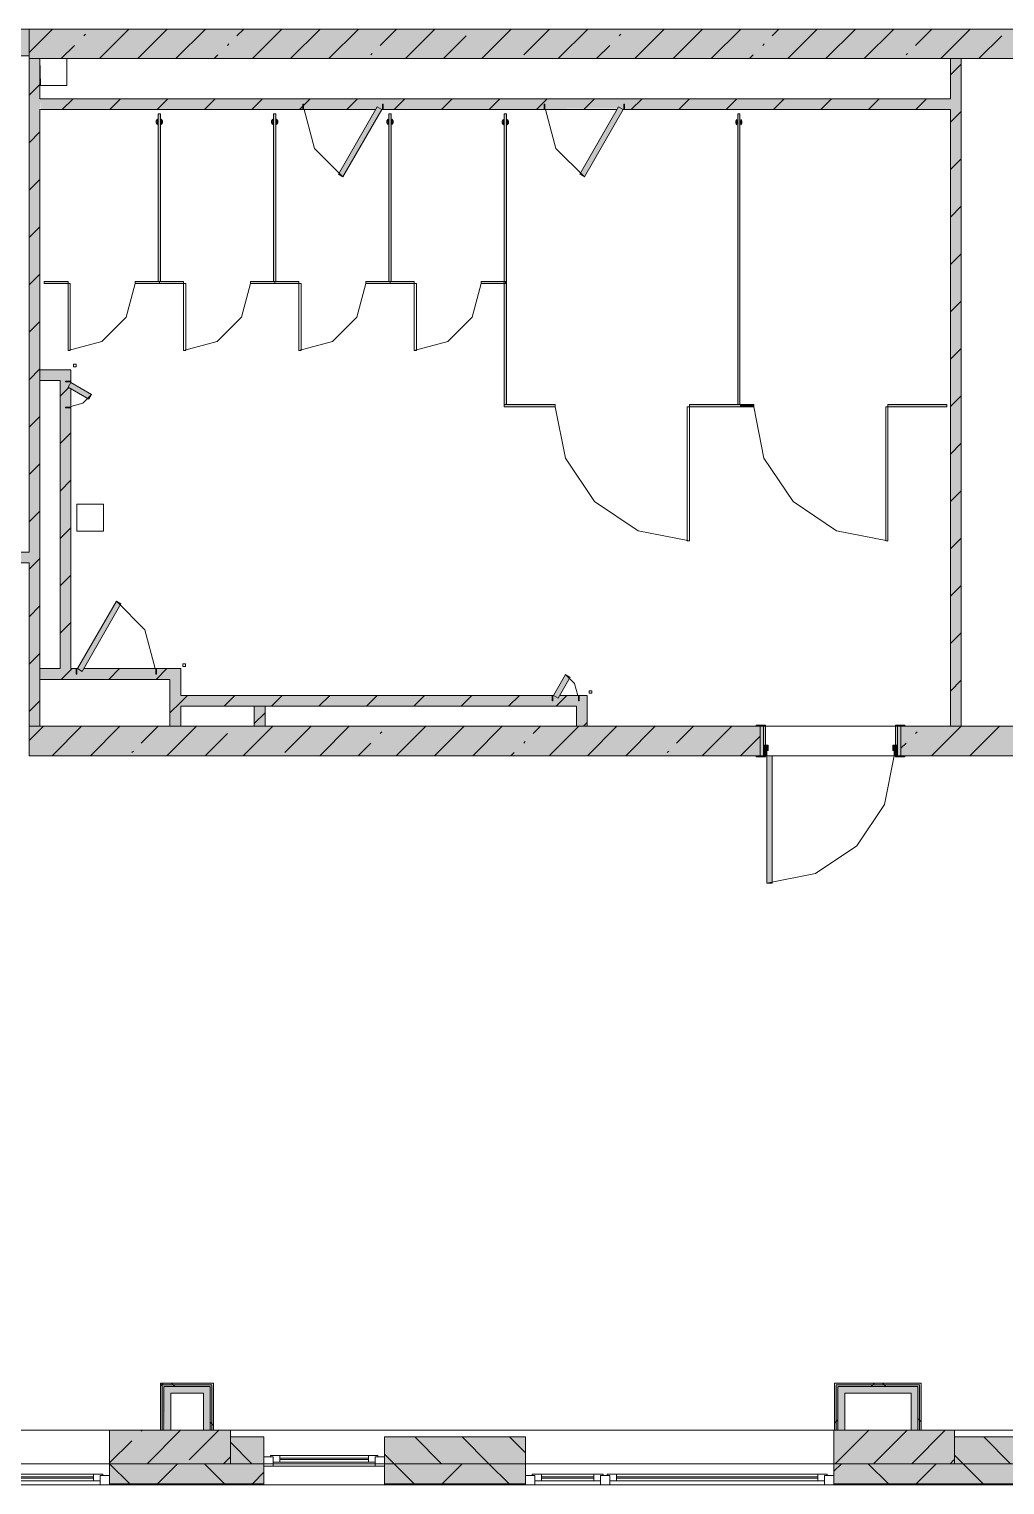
# Model space of a CAD drawing. Header units: millimetres. Extents: x -3817 to 677485, y -22715 to 103890.
# Drawn here: x 10602.5 to 10659.8, y -19605.9 to -19520.4 of the extents above; entities that cross this region are included whole.
import ezdxf

# ---------------------------------------------------------------- set-up
doc = ezdxf.new("R2010")
doc.units = ezdxf.units.MM
doc.layers.add('PDF _Геометрия', color=7, linetype='Continuous', true_color=0x1d1d1d)
doc.layers.add('PDF _Сплошная заливка', color=7, linetype='Continuous', true_color=0xffffff)

msp = doc.modelspace()

# ---------------------------------------------------------------- hatches: boundary and pattern name
at = {"layer": 'PDF _Сплошная заливка', "transparency": 33554559}
h = msp.add_hatch(color=256, dxfattribs=at)
h.paths.add_polyline_path([(10675.553, -19521.986), (10675.553, -19520.411), (10660.751, -19520.411), (10660.751, -19521.986), (10661.585, -19521.986)], flags=0)
h.paths.add_polyline_path([(10589.1, -19521.986), (10589.1, -19520.411), (10585.32, -19520.411), (10585.32, -19521.986), (10588.863, -19521.986)], flags=0)
h.paths.add_polyline_path([(10597.21, -19521.986), (10602.485, -19521.986), (10602.485, -19520.411), (10596.973, -19520.411), (10596.973, -19521.986)], flags=0)
for points in [[(10660.121, -19522.144), (10660.751, -19522.144), (10660.751, -19520.411), (10602.485, -19520.411), (10602.485, -19522.144), (10632.371, -19522.144)], [(10656.578, -19561.355), (10657.207, -19561.355), (10657.207, -19522.144), (10656.578, -19522.144), (10656.578, -19557.953)], [(10637.366, -19525.136), (10656.578, -19525.136), (10656.578, -19524.506), (10603.115, -19524.506), (10603.158, -19525.136), (10622.829, -19525.136), (10622.92, -19524.978), (10623.272, -19525.136), (10637.034, -19525.081), (10637.093, -19524.978), (10637.342, -19525.122)], [(10604.296, -19541.041), (10604.926, -19541.041), (10604.926, -19540.411), (10603.115, -19540.411), (10603.158, -19541.041)], [(10604.296, -19557.969), (10604.926, -19557.969), (10604.926, -19541.522), (10604.768, -19541.431), (10604.926, -19541.041), (10604.296, -19541.041), (10604.296, -19549.149)], [(10605.241, -19558.599), (10610.752, -19558.599), (10610.752, -19557.969), (10605.683, -19557.969), (10605.592, -19558.127), (10605.241, -19557.969), (10603.115, -19557.969), (10603.158, -19558.599)], [(10610.752, -19561.355), (10611.382, -19561.355), (10611.382, -19557.969), (10610.752, -19557.969), (10610.752, -19558.599)], [(10632.371, -19560.174), (10634.61, -19560.174), (10634.61, -19559.544), (10633.635, -19559.544), (10633.544, -19559.701), (10633.271, -19559.544), (10611.382, -19559.544), (10611.382, -19560.174)], [(10610.302, -19602.692), (10610.4, -19602.692), (10610.4, -19600.133), (10610.302, -19600.133), (10610.302, -19601.977)], [(10613.117, -19602.692), (10613.215, -19602.692), (10613.215, -19600.133), (10613.117, -19600.133), (10613.117, -19601.977)], [(10613.215, -19602.692), (10613.313, -19602.692), (10613.313, -19600.035), (10613.215, -19600.133), (10613.215, -19601.977)], [(10649.872, -19602.692), (10649.971, -19602.692), (10649.971, -19600.133), (10649.872, -19600.133), (10649.872, -19601.977)], [(10654.656, -19602.692), (10654.754, -19602.692), (10654.754, -19600.133), (10654.656, -19600.133), (10654.656, -19601.977)], [(10654.754, -19602.692), (10654.853, -19602.692), (10654.853, -19600.035), (10654.754, -19600.133), (10654.754, -19601.977)], [(10614.296, -19604.66), (10614.296, -19602.692), (10607.209, -19602.692), (10607.209, -19604.66), (10614.113, -19604.66)], [(10656.814, -19604.66), (10656.814, -19602.692), (10649.727, -19602.692), (10649.727, -19604.66), (10654.282, -19604.66)]]:
    msp.add_hatch(color=256, dxfattribs=at).paths.add_polyline_path(points)
at = {"layer": 'PDF _Сплошная заливка', "true_color": 0xe2ddcd, "transparency": 33554559}
msp.add_hatch(color=254, dxfattribs=at).paths.add_polyline_path([(10633.374, -19542.592), (10633.374, -19542.466), (10630.382, -19542.466), (10630.382, -19542.592), (10632.371, -19542.592)])
at = {"layer": 'PDF _Сплошная заливка', "transparency": 33554559}
h = msp.add_hatch(color=256, dxfattribs=at)
h.paths.add_polyline_path([(10597.21, -19551.749), (10602.485, -19551.749), (10602.485, -19551.119), (10596.973, -19551.119), (10596.973, -19551.749)], flags=0)
h.paths.add_polyline_path([(10588.551, -19551.749), (10589.493, -19551.749), (10589.493, -19551.119), (10585.32, -19551.119), (10585.32, -19551.749)], flags=0)
h = msp.add_hatch(color=256, dxfattribs=at)
h.paths.add_polyline_path([(10653.664, -19563.087), (10660.751, -19563.087), (10660.751, -19561.355), (10653.664, -19561.355)], flags=0)
h.paths.add_polyline_path([(10632.371, -19563.087), (10645.397, -19563.087), (10645.397, -19561.355), (10602.485, -19561.355), (10602.485, -19563.087), (10603.158, -19563.087)], flags=0)
at = {"layer": 'PDF _Сплошная заливка', "true_color": 0xe7e7e7, "transparency": 33554559}
for points in [[(10612.723, -19600.527), (10613.117, -19600.527), (10613.117, -19600.133), (10610.4, -19600.133), (10610.4, -19600.527), (10610.794, -19600.527)], [(10654.262, -19600.527), (10654.656, -19600.527), (10654.656, -19600.133), (10649.971, -19600.133), (10649.971, -19600.527), (10650.365, -19600.527)], [(10654.262, -19602.692), (10654.656, -19602.692), (10654.656, -19600.527), (10654.262, -19600.527), (10654.262, -19601.977)]]:
    msp.add_hatch(color=254, dxfattribs=at).paths.add_polyline_path(points)
at = {"layer": 'PDF _Сплошная заливка', "transparency": 33554559}
h = msp.add_hatch(color=256, dxfattribs=at)
h.paths.add_polyline_path([(10657.933, -19604.66), (10660.751, -19604.66), (10660.751, -19603.086), (10656.814, -19603.086), (10656.814, -19604.66)], flags=0)
h.paths.add_polyline_path([(10683.495, -19604.66), (10688.309, -19604.66), (10688.309, -19603.086), (10682.01, -19603.086), (10682.01, -19604.66)], flags=0)
h.paths.add_polyline_path([(10631.618, -19604.66), (10631.618, -19603.086), (10623.35, -19603.086), (10623.35, -19604.66)], flags=0)
h.paths.add_polyline_path([(10578.864, -19604.66), (10589.1, -19604.66), (10589.1, -19603.086), (10578.864, -19603.086)], flags=0)
h.paths.add_polyline_path([(10531.228, -19604.66), (10531.228, -19603.282), (10529.259, -19603.282), (10529.259, -19604.66), (10530.124, -19604.66)], flags=0)
h.paths.add_polyline_path([(10544.731, -19604.66), (10546.581, -19604.66), (10546.581, -19603.282), (10538.314, -19603.282), (10538.314, -19604.66)], flags=0)
h.paths.add_polyline_path([(10614.296, -19604.66), (10616.264, -19604.66), (10616.264, -19603.086), (10614.296, -19603.086)], flags=0)
h.paths.add_polyline_path([(10446.135, -19604.66), (10451.309, -19604.66), (10451.309, -19603.086), (10445.01, -19603.086), (10445.01, -19604.66), (10445.168, -19604.66)], flags=0)
h.paths.add_polyline_path([(10474.537, -19604.66), (10482.804, -19604.66), (10482.804, -19603.282), (10474.537, -19603.282)], flags=0)
h.paths.add_polyline_path([(10465.482, -19604.66), (10467.45, -19604.66), (10467.45, -19603.282), (10465.482, -19603.282)], flags=0)
h.paths.add_polyline_path([(10515.086, -19604.66), (10522.173, -19604.66), (10522.173, -19603.086), (10515.086, -19603.086)], flags=0)
h = msp.add_hatch(color=256, dxfattribs=at)
h.paths.add_polyline_path([(10705.405, -19605.841), (10706.025, -19605.841), (10706.025, -19604.66), (10695.395, -19604.66), (10695.395, -19605.841), (10698.102, -19605.841)], flags=0)
h.paths.add_polyline_path([(10688.309, -19605.841), (10688.309, -19604.66), (10682.01, -19604.66), (10682.01, -19605.841), (10683.495, -19605.841)], flags=0)
h.paths.add_polyline_path([(10584.899, -19605.841), (10589.1, -19605.841), (10589.1, -19604.66), (10578.864, -19604.66), (10578.864, -19605.841), (10581.248, -19605.841)], flags=0)
h.paths.add_polyline_path([(10616.264, -19605.841), (10616.264, -19604.66), (10607.209, -19604.66), (10607.209, -19605.841), (10614.113, -19605.841)], flags=0)
h.paths.add_polyline_path([(10631.618, -19605.841), (10631.618, -19604.66), (10623.35, -19604.66), (10623.35, -19605.841)], flags=0)
h.paths.add_polyline_path([(10649.727, -19605.841), (10660.751, -19605.841), (10660.751, -19604.66), (10649.727, -19604.66)], flags=0)
h.paths.add_polyline_path([(10672.54, -19605.841), (10674.923, -19605.841), (10674.923, -19604.66), (10667.837, -19604.66), (10667.837, -19605.841), (10668.888, -19605.841)], flags=0)
h.paths.add_polyline_path([(10544.731, -19605.841), (10546.581, -19605.841), (10546.581, -19604.66), (10538.314, -19604.66), (10538.314, -19605.841)], flags=0)
h.paths.add_polyline_path([(10564.691, -19605.841), (10571.777, -19605.841), (10571.777, -19604.66), (10564.691, -19604.66)], flags=0)
h.paths.add_polyline_path([(10531.228, -19605.841), (10531.228, -19604.66), (10515.086, -19604.66), (10515.086, -19605.841), (10530.124, -19605.841)], flags=0)
h.paths.add_polyline_path([(10508, -19605.841), (10508, -19604.66), (10500.977, -19604.66), (10500.977, -19605.841), (10504.562, -19605.841)], flags=0)
h.paths.add_polyline_path([(10423.594, -19605.841), (10437.924, -19605.841), (10437.924, -19604.66), (10423.594, -19604.66)], flags=0)
h.paths.add_polyline_path([(10460.742, -19605.841), (10467.45, -19605.841), (10467.45, -19604.66), (10458.396, -19604.66), (10458.396, -19605.841)], flags=0)
h.paths.add_polyline_path([(10449.787, -19605.841), (10451.309, -19605.841), (10451.309, -19604.66), (10445.01, -19604.66), (10445.01, -19605.841), (10446.135, -19605.841)], flags=0)
h.paths.add_polyline_path([(10474.537, -19605.841), (10482.741, -19605.841), (10482.741, -19604.66), (10474.537, -19604.66)], flags=0)

# ---------------------------------------------------------------- linework, layer by layer
at = {"layer": 'PDF _Геометрия', "color": 7, "lineweight": 9}
for points in [[(10597.21, -19521.986), (10602.485, -19521.986), (10602.485, -19520.411), (10597.21, -19520.411)], [(10602.485, -19522.144), (10603.115, -19522.144), (10660.121, -19522.144), (10660.751, -19522.144), (10660.751, -19521.986), (10660.751, -19520.411), (10602.485, -19520.411), (10602.485, -19521.986), (10602.485, -19522.144), (10602.485, -19551.119), (10597.21, -19551.119)], [(10602.485, -19521.78), (10603.854, -19520.411)], [(10606.611, -19522.144), (10608.344, -19520.411)], [(10608.856, -19522.144), (10610.589, -19520.411)], [(10611.101, -19522.144), (10612.834, -19520.411)], [(10614.681, -19520.809), (10615.079, -19520.411)], [(10615.591, -19522.144), (10617.324, -19520.411)], [(10617.836, -19522.144), (10619.569, -19520.411)], [(10620.081, -19522.144), (10621.814, -19520.411)], [(10623.1, -19521.37), (10624.059, -19520.411)], [(10624.571, -19522.144), (10626.303, -19520.411)], [(10629.061, -19522.144), (10630.793, -19520.411)], [(10631.519, -19521.931), (10633.038, -19520.411)], [(10633.551, -19522.144), (10635.283, -19520.411)], [(10638.041, -19522.144), (10639.773, -19520.411)], [(10640.286, -19522.144), (10642.018, -19520.411)], [(10642.531, -19522.144), (10644.263, -19520.411)], [(10646.111, -19520.809), (10646.508, -19520.411)], [(10647.021, -19522.144), (10648.753, -19520.411)], [(10649.266, -19522.144), (10650.998, -19520.411)], [(10651.511, -19522.144), (10653.243, -19520.411)], [(10654.53, -19521.37), (10655.488, -19520.411)], [(10656.001, -19522.144), (10657.733, -19520.411)], [(10604.366, -19522.144), (10605.14, -19521.37)], [(10605.701, -19520.809), (10605.795, -19520.715)], [(10614.12, -19521.37), (10614.213, -19521.276)], [(10626.816, -19522.144), (10628.151, -19520.809)], [(10635.796, -19522.144), (10636.57, -19521.37)], [(10637.131, -19520.809), (10637.225, -19520.715)], [(10645.55, -19521.37), (10645.643, -19521.276)], [(10658.246, -19522.144), (10659.581, -19520.809)], [(10637.444, -19525.136), (10656.578, -19525.136), (10656.578, -19561.355), (10657.207, -19561.355), (10657.207, -19522.144), (10656.578, -19522.144), (10656.578, -19524.506), (10637.444, -19524.506), (10632.72, -19524.506), (10623.272, -19524.506), (10618.547, -19524.506), (10603.115, -19524.506), (10603.115, -19522.144), (10603.115, -19523.718)], [(10604.69, -19522.144), (10603.158, -19522.144)], [(10604.69, -19522.144), (10603.351, -19522.144), (10604.69, -19522.144)], [(10613.346, -19522.144), (10613.559, -19521.931)], [(10622.539, -19521.931), (10622.632, -19521.838)], [(10644.776, -19522.144), (10644.989, -19521.931)], [(10653.969, -19521.931), (10654.062, -19521.838)], [(10656.578, -19523.095), (10657.207, -19522.466)], [(10602.485, -19524.296), (10603.115, -19523.666)], [(10604.429, -19525.136), (10605.059, -19524.506)], [(10607.213, -19525.136), (10607.843, -19524.506)], [(10609.997, -19525.136), (10610.627, -19524.506)], [(10612.781, -19525.136), (10613.41, -19524.506)], [(10615.564, -19525.136), (10616.194, -19524.506)], [(10618.348, -19525.136), (10618.978, -19524.506)], [(10621.132, -19525.136), (10621.762, -19524.506)], [(10623.916, -19525.136), (10624.546, -19524.506)], [(10626.699, -19525.136), (10627.329, -19524.506)], [(10629.483, -19525.136), (10630.113, -19524.506)], [(10632.267, -19525.136), (10632.897, -19524.506)], [(10635.051, -19525.136), (10635.681, -19524.506)], [(10637.835, -19525.136), (10638.465, -19524.506)], [(10640.618, -19525.136), (10641.248, -19524.506)], [(10643.402, -19525.136), (10644.032, -19524.506)], [(10646.186, -19525.136), (10646.816, -19524.506)], [(10648.97, -19525.136), (10649.6, -19524.506)], [(10651.754, -19525.136), (10652.383, -19524.506)], [(10654.537, -19525.136), (10655.167, -19524.506)], [(10597.21, -19551.749), (10602.485, -19551.749), (10602.485, -19561.355), (10603.115, -19561.355), (10603.115, -19525.136), (10618.547, -19525.136), (10622.829, -19525.136)], [(10610.016, -19525.693), (10609.946, -19525.79), (10609.946, -19525.91), (10610.016, -19526.006)], [(10610.244, -19526.006), (10610.315, -19525.91), (10610.315, -19525.79), (10610.244, -19525.693)], [(10616.788, -19525.693), (10616.717, -19525.79), (10616.717, -19525.91), (10616.788, -19526.006)], [(10617.016, -19526.006), (10617.086, -19525.91), (10617.086, -19525.79), (10617.016, -19525.693)], [(10623.272, -19525.136), (10632.72, -19525.136), (10637.002, -19525.136)], [(10623.559, -19525.693), (10623.489, -19525.79), (10623.489, -19525.91), (10623.559, -19526.006)], [(10623.787, -19526.006), (10623.857, -19525.91), (10623.857, -19525.79), (10623.787, -19525.693)], [(10630.331, -19525.717), (10630.26, -19525.814), (10630.26, -19525.934), (10630.331, -19526.031)], [(10630.558, -19526.031), (10630.629, -19525.934), (10630.629, -19525.814), (10630.558, -19525.717)], [(10644.035, -19525.717), (10643.965, -19525.814), (10643.965, -19525.934), (10644.035, -19526.031)], [(10644.263, -19526.031), (10644.333, -19525.934), (10644.333, -19525.814), (10644.263, -19525.717)], [(10656.578, -19525.879), (10657.207, -19525.249)], [(10602.485, -19527.08), (10603.115, -19526.45)], [(10610.046, -19525.766), (10610.012, -19525.85), (10610.046, -19525.934)], [(10610.214, -19525.934), (10610.249, -19525.85), (10610.214, -19525.766)], [(10616.818, -19525.766), (10616.783, -19525.85), (10616.818, -19525.934)], [(10616.986, -19525.934), (10617.02, -19525.85), (10616.986, -19525.766)], [(10623.589, -19525.766), (10623.554, -19525.85), (10623.589, -19525.934)], [(10623.757, -19525.934), (10623.792, -19525.85), (10623.757, -19525.766)], [(10630.361, -19525.79), (10630.326, -19525.874), (10630.361, -19525.958)], [(10630.528, -19525.958), (10630.563, -19525.874), (10630.528, -19525.79)], [(10644.065, -19525.79), (10644.03, -19525.874), (10644.065, -19525.958)], [(10644.233, -19525.958), (10644.267, -19525.874), (10644.233, -19525.79)], [(10656.578, -19528.663), (10657.207, -19528.033)], [(10602.485, -19529.864), (10603.115, -19529.234)], [(10656.578, -19531.447), (10657.207, -19530.817)], [(10602.485, -19532.647), (10603.115, -19532.018)], [(10656.578, -19534.231), (10657.207, -19533.601)], [(10602.485, -19535.431), (10603.115, -19534.801)], [(10604.776, -19539.293), (10604.776, -19535.356), (10604.902, -19535.356), (10604.902, -19539.293), (10604.776, -19539.293), (10606.745, -19538.765), (10608.186, -19537.324), (10608.713, -19535.356)], [(10611.548, -19539.293), (10611.548, -19535.356), (10611.674, -19535.356), (10611.674, -19539.293), (10611.548, -19539.293), (10613.516, -19538.765), (10614.957, -19537.324), (10615.484, -19535.356)], [(10618.319, -19539.293), (10618.319, -19535.356), (10618.445, -19535.356), (10618.445, -19539.293), (10618.319, -19539.293), (10620.287, -19538.765), (10621.728, -19537.324), (10622.256, -19535.356)], [(10625.09, -19539.293), (10625.09, -19535.356), (10625.216, -19535.356), (10625.216, -19539.293), (10625.09, -19539.293), (10627.059, -19538.765), (10628.5, -19537.324), (10629.027, -19535.356)], [(10656.578, -19537.014), (10657.207, -19536.384)], [(10602.485, -19538.215), (10603.115, -19537.585)], [(10656.578, -19539.798), (10657.207, -19539.168)], [(10602.485, -19540.999), (10603.115, -19540.369)], [(10604.926, -19541.159), (10604.926, -19541.041), (10604.926, -19540.411), (10603.115, -19540.411), (10603.115, -19541.041), (10604.296, -19541.041), (10604.296, -19557.969), (10603.115, -19557.969), (10603.115, -19558.599), (10605.241, -19558.599), (10609.965, -19558.599), (10610.752, -19558.599), (10610.752, -19561.355), (10611.382, -19561.355), (10611.382, -19560.174), (10634.61, -19560.174), (10634.61, -19561.355), (10635.24, -19561.355), (10635.24, -19559.544), (10634.61, -19559.544), (10634.767, -19559.544)], [(10604.296, -19542.655), (10604.296, -19541.08)], [(10604.296, -19541.972), (10604.811, -19541.456)], [(10605.241, -19557.969), (10604.926, -19557.969), (10604.926, -19541.522), (10604.926, -19542.655)], [(10656.578, -19542.582), (10657.207, -19541.952)], [(10633.374, -19542.592), (10633.973, -19545.605), (10635.68, -19548.159), (10638.234, -19549.866), (10641.247, -19550.465), (10641.121, -19550.465), (10641.121, -19542.592), (10641.247, -19542.592), (10641.247, -19550.465)], [(10645.027, -19542.592), (10645.626, -19545.605), (10647.333, -19548.159), (10649.887, -19549.866), (10652.9, -19550.465), (10652.774, -19550.465), (10652.774, -19542.592), (10652.9, -19542.592), (10652.9, -19550.465)], [(10602.485, -19543.783), (10603.115, -19543.153)], [(10604.296, -19544.755), (10604.926, -19544.125)], [(10656.578, -19545.366), (10657.207, -19544.736)], [(10602.485, -19546.566), (10603.115, -19545.936)], [(10604.296, -19547.539), (10604.926, -19546.909)], [(10656.578, -19548.149), (10657.207, -19547.52)], [(10602.485, -19549.35), (10603.115, -19548.72)], [(10604.296, -19550.323), (10604.926, -19549.693)], [(10656.578, -19550.933), (10657.207, -19550.303)], [(10602.485, -19552.134), (10603.115, -19551.504)], [(10604.296, -19553.107), (10604.926, -19552.477)], [(10656.578, -19553.717), (10657.207, -19553.087)], [(10602.485, -19554.918), (10603.115, -19554.288)], [(10604.296, -19555.891), (10604.926, -19555.261)], [(10656.578, -19556.501), (10657.207, -19555.871)], [(10602.485, -19557.701), (10603.115, -19557.072)], [(10604.371, -19558.599), (10605.001, -19557.969)], [(10633.271, -19559.544), (10611.382, -19559.544), (10611.382, -19557.969), (10610.752, -19557.969), (10609.965, -19557.969), (10605.683, -19557.969)], [(10607.155, -19558.599), (10607.785, -19557.969)], [(10609.939, -19558.599), (10610.569, -19557.969)], [(10656.578, -19559.285), (10657.207, -19558.655)], [(10602.485, -19560.485), (10603.115, -19559.855)], [(10610.752, -19560.569), (10611.382, -19559.939), (10611.778, -19559.544)], [(10613.932, -19560.174), (10614.562, -19559.544)], [(10616.715, -19560.174), (10617.345, -19559.544)], [(10619.499, -19560.174), (10620.129, -19559.544)], [(10622.283, -19560.174), (10622.913, -19559.544)], [(10625.067, -19560.174), (10625.697, -19559.544)], [(10627.851, -19560.174), (10628.48, -19559.544)], [(10630.634, -19560.174), (10631.264, -19559.544)], [(10633.418, -19560.174), (10634.048, -19559.544)], [(10615.702, -19561.187), (10616.332, -19560.557)], [(10634.61, -19560.174), (10633.192, -19560.174)], [(10602.485, -19562.19), (10603.32, -19561.355)], [(10602.485, -19561.355), (10602.485, -19563.087), (10645.161, -19563.087)], [(10645.161, -19561.355), (10603.115, -19561.355)], [(10603.833, -19563.087), (10605.565, -19561.355)], [(10606.078, -19563.087), (10607.81, -19561.355)], [(10609.069, -19562.341), (10610.055, -19561.355)], [(10610.568, -19563.087), (10612.3, -19561.355)], [(10615.058, -19563.087), (10616.79, -19561.355)], [(10617.488, -19562.902), (10619.035, -19561.355)], [(10619.548, -19563.087), (10621.28, -19561.355)], [(10624.038, -19563.087), (10625.77, -19561.355)], [(10626.283, -19563.087), (10628.015, -19561.355)], [(10628.528, -19563.087), (10630.26, -19561.355)], [(10632.08, -19561.779), (10632.505, -19561.355)], [(10633.018, -19563.087), (10634.75, -19561.355)], [(10635.021, -19561.355), (10635.24, -19561.136)], [(10635.262, -19563.087), (10636.995, -19561.355)], [(10637.507, -19563.087), (10639.24, -19561.355)], [(10640.499, -19562.341), (10641.485, -19561.355)], [(10641.997, -19563.087), (10643.73, -19561.355)], [(10645.397, -19563.087), (10645.397, -19561.355)], [(10645.712, -19561.355), (10653.349, -19561.355)], [(10653.664, -19561.355), (10653.664, -19563.087)], [(10653.9, -19563.087), (10660.751, -19563.087), (10660.751, -19561.355), (10660.121, -19561.355), (10657.207, -19561.355)], [(10656.578, -19561.355), (10653.9, -19561.355)], [(10655.467, -19563.087), (10657.2, -19561.355)], [(10657.712, -19563.087), (10659.445, -19561.355)], [(10612.813, -19563.087), (10614.12, -19561.779)], [(10621.793, -19563.087), (10622.539, -19562.341)], [(10623.1, -19561.779), (10623.193, -19561.686)], [(10631.519, -19562.341), (10631.612, -19562.247)], [(10644.242, -19563.087), (10645.397, -19561.933)], [(10653.664, -19562.645), (10653.969, -19562.341)], [(10654.53, -19561.779), (10654.623, -19561.686)], [(10608.508, -19562.902), (10608.601, -19562.809)], [(10630.773, -19563.087), (10630.958, -19562.902)], [(10639.937, -19562.902), (10640.031, -19562.809)], [(10653.349, -19563.087), (10646.105, -19563.087)], [(10610.203, -19600.091), (10610.232, -19600.063), (10610.358, -19599.936)], [(10610.203, -19600.527), (10610.203, -19600.035), (10610.203, -19599.936), (10613.313, -19599.936), (10613.313, -19600.035), (10613.313, -19600.527), (10613.313, -19602.692), (10612.723, -19602.692), (10612.723, -19600.527), (10610.794, -19600.527), (10610.794, -19602.692), (10612.723, -19602.692)], [(10610.203, -19600.035), (10610.203, -19600.527), (10610.203, -19602.692), (10610.794, -19602.692)], [(10610.232, -19600.063), (10610.281, -19600.014)], [(10610.302, -19602.692), (10610.302, -19600.527), (10610.302, -19600.133), (10610.302, -19600.035), (10613.215, -19600.035), (10613.215, -19600.133), (10613.215, -19600.527), (10613.215, -19602.692)], [(10613.117, -19602.692), (10613.117, -19600.527), (10613.117, -19600.133), (10610.4, -19600.133), (10610.4, -19600.527), (10610.4, -19602.692)], [(10611.033, -19600.133), (10610.935, -19600.035), (10610.836, -19599.936)], [(10649.774, -19600.527), (10649.774, -19600.035), (10649.774, -19599.936), (10654.853, -19599.936), (10654.853, -19600.035), (10654.853, -19600.527), (10654.853, -19602.692), (10654.262, -19602.692), (10654.262, -19600.527), (10650.365, -19600.527), (10650.365, -19602.692), (10654.262, -19602.692)], [(10649.774, -19600.035), (10649.774, -19600.527), (10649.774, -19602.692), (10650.365, -19602.692)], [(10649.872, -19602.692), (10649.872, -19600.527), (10649.872, -19600.133), (10649.872, -19600.035), (10654.754, -19600.035), (10654.754, -19600.133), (10654.754, -19600.527), (10654.754, -19602.692)], [(10654.656, -19602.692), (10654.656, -19600.527), (10654.656, -19600.133), (10649.971, -19600.133), (10649.971, -19600.527), (10649.971, -19602.692)], [(10651.918, -19600.133), (10652.017, -19600.035), (10652.115, -19599.936)], [(10652.79, -19600.133), (10652.691, -19600.035), (10652.593, -19599.936)], [(10585.32, -19602.692), (10585.478, -19602.692), (10610.203, -19602.692)], [(10609.069, -19602.75), (10609.128, -19602.692)], [(10609.404, -19604.66), (10611.373, -19602.692)], [(10611.875, -19604.434), (10613.617, -19602.692)], [(10613.313, -19602.413), (10613.215, -19602.315), (10613.117, -19602.216)], [(10613.313, -19602.692), (10649.774, -19602.692)], [(10649.774, -19602.277), (10649.872, -19602.179), (10649.971, -19602.081)], [(10649.814, -19604.66), (10651.782, -19602.692)], [(10652.059, -19604.66), (10654.027, -19602.692)], [(10654.304, -19604.66), (10656.272, -19602.692)], [(10654.853, -19602.196), (10654.754, -19602.097), (10654.656, -19601.999)], [(10654.853, -19602.692), (10668.986, -19602.692)], [(10616.264, -19604.66), (10614.296, -19604.66), (10616.264, -19604.66), (10616.264, -19605.904), (10607.209, -19605.904), (10607.209, -19604.66), (10614.296, -19604.66), (10614.296, -19603.086), (10616.264, -19603.086), (10616.264, -19604.66), (10616.264, -19605.904), (10620.988, -19605.904)], [(10607.209, -19604.61), (10608.508, -19603.312)], [(10615.56, -19604.66), (10614.296, -19603.396)], [(10623.35, -19604.66), (10616.264, -19604.66), (10623.35, -19604.66), (10631.618, -19604.66), (10631.618, -19605.904), (10623.35, -19605.904), (10623.35, -19604.66), (10631.618, -19604.66), (10631.618, -19603.086), (10623.35, -19603.086), (10623.35, -19604.66), (10623.35, -19605.904), (10627.287, -19605.904)], [(10626.696, -19604.66), (10625.121, -19603.086)], [(10630.66, -19605.841), (10629.479, -19604.66), (10627.905, -19603.086)], [(10631.618, -19604.015), (10630.688, -19603.086)], [(10660.751, -19604.66), (10656.814, -19604.66), (10660.751, -19604.66), (10660.751, -19605.904), (10649.727, -19605.904), (10649.727, -19604.66), (10656.814, -19604.66), (10656.814, -19603.086), (10660.751, -19603.086), (10660.751, -19604.66), (10660.751, -19605.904), (10663.113, -19605.904)], [(10660.101, -19604.66), (10658.526, -19603.086)], [(10613.894, -19604.66), (10614.296, -19604.259)], [(10616.815, -19604.251), (10616.264, -19604.251)], [(10616.658, -19604.172), (10622.957, -19604.172)], [(10617.209, -19604.172), (10617.209, -19604.566)], [(10617.209, -19604.33), (10622.405, -19604.33)], [(10622.405, -19604.408), (10617.209, -19604.408)], [(10622.405, -19604.172), (10622.405, -19604.566)], [(10623.35, -19604.251), (10622.799, -19604.251)], [(10625.093, -19605.841), (10623.912, -19604.66), (10623.35, -19604.099)], [(10658.498, -19605.841), (10657.317, -19604.66), (10656.814, -19604.157)], [(10604.847, -19605.904), (10607.209, -19605.904), (10607.209, -19604.66), (10589.1, -19604.66), (10589.1, -19605.904), (10607.209, -19605.904), (10589.1, -19605.904)], [(10607.209, -19604.66), (10589.1, -19604.66)], [(10608.39, -19605.841), (10607.209, -19604.66)], [(10610.021, -19605.841), (10611.202, -19604.66)], [(10613.958, -19605.841), (10612.777, -19604.66)], [(10615.588, -19605.841), (10616.264, -19605.166)], [(10616.264, -19604.802), (10623.35, -19604.802)], [(10626.723, -19605.841), (10627.905, -19604.66)], [(10647.365, -19605.904), (10649.727, -19605.904), (10649.727, -19604.66), (10631.618, -19604.66), (10631.618, -19605.904), (10649.727, -19605.904), (10631.618, -19605.904)], [(10649.727, -19604.66), (10631.618, -19604.66)], [(10649.727, -19605.108), (10650.175, -19604.66)], [(10652.931, -19605.841), (10651.75, -19604.66)], [(10654.561, -19605.841), (10655.742, -19604.66)], [(10656.549, -19604.66), (10656.775, -19604.434)], [(10606.658, -19605.904), (10589.651, -19605.904)], [(10593.903, -19605.274), (10606.815, -19605.274)], [(10594.454, -19605.432), (10606.264, -19605.432)], [(10606.264, -19605.511), (10594.454, -19605.511)], [(10600.123, -19605.904), (10602.485, -19605.904)], [(10606.264, -19605.274), (10606.264, -19605.668)], [(10607.209, -19605.353), (10606.658, -19605.353)], [(10607.209, -19605.841), (10616.264, -19605.841)], [(10607.209, -19605.865), (10616.264, -19605.865)], [(10623.35, -19605.904), (10616.264, -19605.904)], [(10623.35, -19605.841), (10631.618, -19605.841)], [(10623.35, -19605.865), (10631.618, -19605.865)], [(10629.649, -19605.904), (10634.374, -19605.904)], [(10632.169, -19605.353), (10631.618, -19605.353)], [(10632.011, -19605.274), (10636.185, -19605.274)], [(10649.176, -19605.904), (10632.169, -19605.904)], [(10632.563, -19605.274), (10632.563, -19605.668)], [(10632.563, -19605.432), (10635.633, -19605.432)], [(10635.633, -19605.511), (10632.563, -19605.511)], [(10635.633, -19605.274), (10635.633, -19605.668)], [(10636.421, -19605.274), (10649.334, -19605.274)], [(10636.972, -19605.274), (10636.972, -19605.668)], [(10636.972, -19605.432), (10648.782, -19605.432)], [(10648.782, -19605.511), (10636.972, -19605.511)], [(10642.641, -19605.904), (10645.003, -19605.904)], [(10648.782, -19605.274), (10648.782, -19605.668)], [(10649.727, -19605.353), (10649.176, -19605.353)], [(10649.727, -19605.841), (10660.751, -19605.841)], [(10649.727, -19605.865), (10660.751, -19605.865)]]:
    msp.add_lwpolyline(points, dxfattribs=at)
at = {"layer": 'PDF _Геометрия', "color": 253, "lineweight": 9, "true_color": 0xaaaaaa}
for points in [[(10597.21, -19520.411), (10675.553, -19520.411)], [(10602.485, -19521.986), (10597.21, -19521.986)], [(10597.21, -19551.119), (10602.485, -19551.119), (10602.485, -19522.144)], [(10689.49, -19521.642), (10689.49, -19522.144), (10660.751, -19522.144), (10660.751, -19563.087), (10653.9, -19563.087)], [(10603.115, -19525.136), (10603.115, -19540.411)], [(10622.829, -19525.136), (10603.158, -19525.136)], [(10618.626, -19525.136), (10619.238, -19527.419), (10620.909, -19529.09)], [(10637.002, -19525.136), (10623.193, -19525.136)], [(10632.799, -19525.136), (10633.411, -19527.419), (10635.082, -19529.09)], [(10656.578, -19561.355), (10656.578, -19525.136), (10637.366, -19525.136)], [(10603.158, -19540.411), (10604.926, -19540.411), (10604.926, -19541.159)], [(10604.926, -19541.522), (10604.926, -19557.969)], [(10604.926, -19542.576), (10605.634, -19542.386), (10606.153, -19541.867)], [(10645.161, -19563.087), (10602.485, -19563.087), (10602.485, -19551.749), (10597.21, -19551.749)], [(10609.886, -19557.969), (10609.274, -19555.686), (10607.603, -19554.014)], [(10605.683, -19557.969), (10611.382, -19557.969)], [(10634.689, -19559.544), (10634.499, -19558.835), (10633.98, -19558.316)], [(10611.382, -19559.544), (10633.271, -19559.544)], [(10633.635, -19559.544), (10635.24, -19559.544), (10635.24, -19561.355), (10645.161, -19561.355)], [(10653.9, -19561.355), (10654.282, -19561.355)], [(10653.271, -19563.087), (10652.701, -19565.95), (10651.08, -19568.376), (10648.653, -19569.998), (10645.79, -19570.567)], [(10607.209, -19602.692), (10610.203, -19602.692)], [(10610.794, -19602.692), (10612.723, -19602.692)], [(10613.313, -19602.692), (10614.296, -19602.692)], [(10650.365, -19602.692), (10654.262, -19602.692)], [(10654.853, -19602.692), (10656.814, -19602.692)]]:
    msp.add_lwpolyline(points, dxfattribs=at)
for points in [[(10604.69, -19522.144), (10603.158, -19522.144), (10604.69, -19522.144), (10604.69, -19523.718), (10603.115, -19523.718), (10603.115, -19522.144), (10603.115, -19523.718), (10603.115, -19522.144), (10603.158, -19523.718), (10604.69, -19523.718)], [(10604.69, -19523.718), (10603.158, -19523.718), (10604.69, -19523.718), (10604.69, -19522.144), (10603.158, -19522.144), (10604.69, -19522.144)], [(10618.587, -19524.821), (10618.547, -19524.821), (10618.547, -19525.136), (10618.587, -19525.136)], [(10623.232, -19524.821), (10623.232, -19525.136), (10623.272, -19525.136), (10623.272, -19524.821)], [(10632.759, -19524.821), (10632.72, -19524.821), (10632.72, -19525.136), (10632.759, -19525.136)], [(10637.405, -19524.821), (10637.405, -19525.136), (10637.444, -19525.136), (10637.444, -19524.821)], [(10620.909, -19529.09), (10623.193, -19525.136), (10622.92, -19524.978), (10620.637, -19528.933)], [(10635.082, -19529.09), (10637.366, -19525.136), (10637.093, -19524.978), (10634.809, -19528.933)], [(10604.611, -19541.119), (10604.926, -19541.119), (10604.926, -19541.08), (10604.611, -19541.08)], [(10606.153, -19541.867), (10604.926, -19541.159), (10604.768, -19541.431), (10605.996, -19542.14)], [(10604.611, -19542.615), (10604.611, -19542.655), (10604.926, -19542.655), (10604.926, -19542.615)], [(10605.281, -19549.892), (10605.281, -19548.317), (10606.856, -19548.317), (10606.856, -19549.892)], [(10607.603, -19554.014), (10605.319, -19557.969), (10605.592, -19558.127), (10607.876, -19554.172)], [(10605.28, -19558.284), (10605.28, -19557.969), (10605.241, -19557.969), (10605.241, -19558.284)], [(10609.926, -19558.284), (10609.965, -19558.284), (10609.965, -19557.969), (10609.926, -19557.969)], [(10633.98, -19558.316), (10633.271, -19559.544), (10633.544, -19559.701), (10634.253, -19558.474)], [(10633.232, -19559.859), (10633.232, -19559.544), (10633.192, -19559.544), (10633.192, -19559.859)], [(10634.728, -19559.859), (10634.767, -19559.859), (10634.767, -19559.544), (10634.728, -19559.544)], [(10645.712, -19561.292), (10645.161, -19561.292), (10645.161, -19561.355), (10645.712, -19561.355)], [(10645.594, -19561.355), (10645.397, -19561.355), (10645.397, -19563.087), (10645.594, -19563.087)], [(10645.712, -19561.355), (10645.594, -19561.355), (10645.594, -19562.457), (10645.712, -19562.457)], [(10653.349, -19561.292), (10653.349, -19561.355), (10653.9, -19561.355), (10653.9, -19561.292)], [(10653.349, -19561.355), (10653.349, -19562.457), (10653.467, -19562.457), (10653.467, -19561.355)], [(10653.467, -19561.355), (10653.467, -19563.087), (10653.664, -19563.087), (10653.664, -19561.355)], [(10645.79, -19563.087), (10645.79, -19562.772), (10645.869, -19562.772), (10645.869, -19562.457), (10645.594, -19562.457), (10645.594, -19563.087)], [(10653.271, -19563.087), (10653.467, -19563.087), (10653.467, -19562.457), (10653.192, -19562.457), (10653.192, -19562.772), (10653.271, -19562.772)], [(10645.712, -19563.087), (10645.161, -19563.087), (10645.161, -19563.15), (10645.712, -19563.15)], [(10645.712, -19563.079), (10645.594, -19563.079), (10645.594, -19563.087), (10645.712, -19563.087)], [(10645.79, -19570.567), (10646.105, -19570.567), (10646.105, -19563.087), (10645.79, -19563.087)], [(10646.105, -19563.087), (10653.349, -19563.087)], [(10653.349, -19563.079), (10653.349, -19563.087), (10653.467, -19563.087), (10653.467, -19563.079)], [(10653.349, -19563.087), (10653.349, -19563.15), (10653.9, -19563.15), (10653.9, -19563.087)]]:
    msp.add_lwpolyline(points, close=True, dxfattribs=at)
at = {"layer": 'PDF _Геометрия', "color": 7, "lineweight": 9}
for points in [[(10610.032, -19525.948), (10609.992, -19525.85), (10610.032, -19525.752), (10609.992, -19525.85)], [(10610.067, -19525.749), (10610.012, -19525.839), (10610.05, -19525.937), (10610.067, -19525.95)], [(10610.067, -19525.388), (10610.067, -19535.23), (10610.193, -19535.23), (10610.193, -19525.388)], [(10610.193, -19525.95), (10610.248, -19525.86), (10610.21, -19525.762), (10610.193, -19525.749)], [(10610.228, -19525.752), (10610.269, -19525.85), (10610.228, -19525.948), (10610.269, -19525.85)], [(10616.804, -19525.948), (10616.763, -19525.85), (10616.804, -19525.752), (10616.763, -19525.85)], [(10616.839, -19525.749), (10616.784, -19525.839), (10616.822, -19525.937), (10616.839, -19525.95)], [(10616.839, -19525.388), (10616.839, -19535.23), (10616.965, -19535.23), (10616.965, -19525.388)], [(10616.965, -19525.95), (10617.02, -19525.86), (10616.982, -19525.762), (10616.965, -19525.749)], [(10617, -19525.752), (10617.04, -19525.85), (10617, -19525.948), (10617.04, -19525.85)], [(10623.575, -19525.948), (10623.535, -19525.85), (10623.575, -19525.752), (10623.535, -19525.85)], [(10623.61, -19525.749), (10623.555, -19525.839), (10623.593, -19525.937), (10623.61, -19525.95)], [(10623.61, -19525.388), (10623.61, -19535.23), (10623.736, -19535.23), (10623.736, -19525.388)], [(10623.736, -19525.95), (10623.791, -19525.86), (10623.753, -19525.762), (10623.736, -19525.749)], [(10623.771, -19525.752), (10623.812, -19525.85), (10623.771, -19525.948), (10623.812, -19525.85)], [(10630.382, -19525.38), (10630.382, -19542.466), (10630.508, -19542.466), (10630.508, -19525.38)], [(10644.086, -19525.38), (10644.086, -19542.466), (10644.212, -19542.466), (10644.212, -19525.38)], [(10630.347, -19525.972), (10630.306, -19525.874), (10630.347, -19525.776), (10630.306, -19525.874)], [(10630.382, -19525.773), (10630.326, -19525.863), (10630.364, -19525.961), (10630.382, -19525.974)], [(10630.508, -19525.974), (10630.563, -19525.885), (10630.525, -19525.786), (10630.508, -19525.773)], [(10630.542, -19525.776), (10630.583, -19525.874), (10630.542, -19525.972), (10630.583, -19525.874)], [(10644.051, -19525.972), (10644.01, -19525.874), (10644.051, -19525.776), (10644.01, -19525.874)], [(10644.086, -19525.773), (10644.031, -19525.863), (10644.069, -19525.961), (10644.086, -19525.974)], [(10644.212, -19525.974), (10644.267, -19525.885), (10644.229, -19525.786), (10644.212, -19525.773)], [(10644.247, -19525.776), (10644.287, -19525.874), (10644.247, -19525.972), (10644.287, -19525.874)], [(10603.359, -19535.356), (10604.776, -19535.356), (10604.776, -19535.23), (10603.359, -19535.23)], [(10608.713, -19535.356), (10610.13, -19535.356), (10610.13, -19535.23), (10608.713, -19535.23)], [(10610.13, -19535.356), (10611.548, -19535.356), (10611.548, -19535.23), (10610.13, -19535.23)], [(10615.484, -19535.356), (10616.902, -19535.356), (10616.902, -19535.23), (10615.484, -19535.23)], [(10616.902, -19535.356), (10618.319, -19535.356), (10618.319, -19535.23), (10616.902, -19535.23)], [(10622.256, -19535.356), (10623.673, -19535.356), (10623.673, -19535.23), (10622.256, -19535.23)], [(10623.673, -19535.356), (10625.09, -19535.356), (10625.09, -19535.23), (10623.673, -19535.23)], [(10629.027, -19535.356), (10630.445, -19535.356), (10630.445, -19535.23), (10629.027, -19535.23)], [(10605.095, -19540.253), (10605.249, -19540.253), (10605.249, -19540.096), (10605.095, -19540.096)], [(10630.382, -19542.592), (10633.374, -19542.592), (10633.374, -19542.466), (10630.382, -19542.466)], [(10641.247, -19542.592), (10644.239, -19542.592), (10644.239, -19542.466), (10641.247, -19542.466)], [(10644.239, -19542.592), (10645.027, -19542.592), (10645.027, -19542.466), (10644.239, -19542.466)], [(10652.9, -19542.592), (10656.365, -19542.592), (10656.365, -19542.466), (10652.9, -19542.466)], [(10611.662, -19557.839), (10611.662, -19557.686), (10611.504, -19557.686), (10611.504, -19557.839)], [(10634.61, -19559.544), (10633.635, -19559.544)], [(10635.362, -19559.264), (10635.362, -19559.418), (10635.519, -19559.418), (10635.519, -19559.264)], [(10615.702, -19560.174), (10615.702, -19561.355), (10616.332, -19561.355), (10616.332, -19560.174)], [(10614.296, -19604.66), (10614.296, -19603.086), (10614.296, -19602.692), (10607.209, -19602.692), (10607.209, -19604.66)], [(10656.814, -19604.66), (10656.814, -19603.086), (10656.814, -19602.692), (10649.727, -19602.692), (10649.727, -19604.66)], [(10616.264, -19604.802), (10616.264, -19604.251), (10616.815, -19604.251), (10616.815, -19604.802)], [(10622.957, -19604.172), (10616.658, -19604.172), (10616.658, -19604.251), (10616.815, -19604.251), (10616.815, -19604.566), (10622.799, -19604.566), (10622.799, -19604.251), (10622.957, -19604.251)], [(10622.799, -19604.802), (10622.799, -19604.251), (10623.35, -19604.251), (10623.35, -19604.802)], [(10606.815, -19605.274), (10593.903, -19605.274), (10593.903, -19605.353), (10594.06, -19605.353), (10594.06, -19605.668), (10606.658, -19605.668), (10606.658, -19605.353), (10606.815, -19605.353)], [(10606.658, -19605.904), (10606.658, -19605.353), (10607.209, -19605.353), (10607.209, -19605.904)], [(10631.618, -19605.904), (10631.618, -19605.353), (10632.169, -19605.353), (10632.169, -19605.904)], [(10636.185, -19605.274), (10632.011, -19605.274), (10632.011, -19605.353), (10632.169, -19605.353), (10632.169, -19605.668), (10636.027, -19605.668), (10636.027, -19605.353), (10636.185, -19605.353)], [(10636.027, -19605.904), (10636.027, -19605.353), (10636.578, -19605.353), (10636.578, -19605.904)], [(10636.027, -19605.353), (10636.578, -19605.353)], [(10649.334, -19605.274), (10636.421, -19605.274), (10636.421, -19605.353), (10636.578, -19605.353), (10636.578, -19605.668), (10649.176, -19605.668), (10649.176, -19605.353), (10649.334, -19605.353)], [(10649.176, -19605.904), (10649.176, -19605.353), (10649.727, -19605.353), (10649.727, -19605.904)]]:
    msp.add_lwpolyline(points, close=True, dxfattribs=at)
at = {"layer": 'PDF _Сплошная заливка', "lineweight": 60, "transparency": 33554559}
for points in [[(10603.115, -19561.355), (10603.115, -19522.144), (10602.485, -19561.355), (10602.485, -19522.144)], [(10635.24, -19561.355), (10635.24, -19559.544), (10634.61, -19561.355), (10634.61, -19559.544)], [(10616.332, -19561.355), (10616.332, -19560.174), (10615.702, -19561.355), (10615.702, -19560.174)], [(10613.215, -19600.035), (10613.313, -19599.936), (10610.302, -19600.035), (10610.203, -19599.936)], [(10610.302, -19602.692), (10610.302, -19600.133), (10610.203, -19602.692), (10610.203, -19600.035)], [(10613.117, -19600.133), (10613.215, -19600.035), (10610.4, -19600.133), (10610.302, -19600.035)], [(10654.754, -19600.035), (10654.853, -19599.936), (10649.872, -19600.035), (10649.774, -19599.936)], [(10649.872, -19602.692), (10649.872, -19600.133), (10649.774, -19602.692), (10649.774, -19600.035)], [(10654.656, -19600.133), (10654.754, -19600.035), (10649.971, -19600.133), (10649.872, -19600.035)]]:
    msp.add_solid(points, dxfattribs=at)
at = {"layer": 'PDF _Сплошная заливка', "color": 254, "lineweight": 60, "true_color": 0xe2ddcd, "transparency": 33554559}
for points in [[(10610.193, -19535.23), (10610.193, -19525.388), (10610.067, -19535.23), (10610.067, -19525.388)], [(10616.965, -19535.23), (10616.965, -19525.388), (10616.839, -19535.23), (10616.839, -19525.388)], [(10623.736, -19535.23), (10623.736, -19525.388), (10623.61, -19535.23), (10623.61, -19525.388)], [(10630.508, -19542.466), (10630.508, -19525.38), (10630.382, -19542.466), (10630.382, -19525.38)], [(10644.212, -19542.466), (10644.212, -19525.38), (10644.086, -19542.466), (10644.086, -19525.38)], [(10604.776, -19535.356), (10604.776, -19535.23), (10603.359, -19535.356), (10603.359, -19535.23)], [(10610.13, -19535.356), (10610.13, -19535.23), (10608.713, -19535.356), (10608.713, -19535.23)], [(10611.548, -19535.356), (10611.548, -19535.23), (10610.13, -19535.356), (10610.13, -19535.23)], [(10616.902, -19535.356), (10616.902, -19535.23), (10615.484, -19535.356), (10615.484, -19535.23)], [(10616.902, -19535.356), (10618.319, -19535.356), (10616.902, -19535.23), (10618.319, -19535.23)], [(10623.673, -19535.356), (10623.673, -19535.23), (10622.256, -19535.356), (10622.256, -19535.23)], [(10625.09, -19535.356), (10625.09, -19535.23), (10623.673, -19535.356), (10623.673, -19535.23)], [(10630.445, -19535.356), (10630.445, -19535.23), (10629.027, -19535.356), (10629.027, -19535.23)], [(10644.239, -19542.592), (10644.239, -19542.466), (10641.247, -19542.592), (10641.247, -19542.466)], [(10645.027, -19542.592), (10645.027, -19542.466), (10644.239, -19542.592), (10644.239, -19542.466)], [(10656.365, -19542.592), (10656.365, -19542.466), (10652.9, -19542.592), (10652.9, -19542.466)]]:
    msp.add_solid(points, dxfattribs=at)
at = {"layer": 'PDF _Сплошная заливка', "color": 254, "lineweight": 60, "true_color": 0xe2e2e2, "transparency": 33554559}
for points in [[(10620.909, -19529.09), (10623.193, -19525.136), (10620.637, -19528.933), (10622.92, -19524.978)], [(10635.082, -19529.09), (10637.366, -19525.136), (10634.809, -19528.933), (10637.093, -19524.978)], [(10605.996, -19542.14), (10606.153, -19541.867), (10604.768, -19541.431), (10604.926, -19541.159)], [(10605.592, -19558.127), (10607.876, -19554.172), (10605.319, -19557.969), (10607.603, -19554.014)], [(10633.544, -19559.701), (10634.253, -19558.474), (10633.271, -19559.544), (10633.98, -19558.316)], [(10645.594, -19562.457), (10645.712, -19562.457), (10645.594, -19561.355), (10645.712, -19561.355)], [(10653.9, -19561.355), (10653.9, -19561.292), (10653.349, -19561.355)], [(10653.349, -19562.457), (10653.467, -19562.457), (10653.349, -19561.355), (10653.467, -19561.355)], [(10645.79, -19563.087), (10645.869, -19562.457), (10645.594, -19563.087), (10645.594, -19562.457)], [(10653.467, -19563.087), (10653.467, -19562.457), (10653.271, -19563.087), (10653.192, -19562.457)], [(10646.105, -19570.567), (10646.105, -19563.087), (10645.79, -19570.567), (10645.79, -19563.087)], [(10653.9, -19563.15), (10653.9, -19563.087), (10653.349, -19563.15)]]:
    msp.add_solid(points, dxfattribs=at)
at = {"layer": 'PDF _Сплошная заливка', "color": 7, "lineweight": 60, "true_color": 0xfbfbfb, "transparency": 33554559}
for points in [[(10645.397, -19563.087), (10645.594, -19563.087), (10645.397, -19561.355), (10645.594, -19561.355)], [(10653.467, -19563.087), (10653.664, -19563.087), (10653.467, -19561.355), (10653.664, -19561.355)]]:
    msp.add_solid(points, dxfattribs=at)
at = {"layer": 'PDF _Сплошная заливка', "color": 254, "lineweight": 60, "true_color": 0xe7e7e7, "transparency": 33554559}
for points in [[(10610.794, -19602.692), (10610.794, -19600.527), (10610.461, -19602.692), (10610.4, -19600.527)], [(10613.117, -19602.692), (10613.117, -19600.527), (10612.723, -19602.692), (10612.723, -19600.527)], [(10650.365, -19602.692), (10650.365, -19600.527), (10649.971, -19602.692), (10649.971, -19600.527)]]:
    msp.add_solid(points, dxfattribs=at)

doc.saveas('drawing.dxf')
